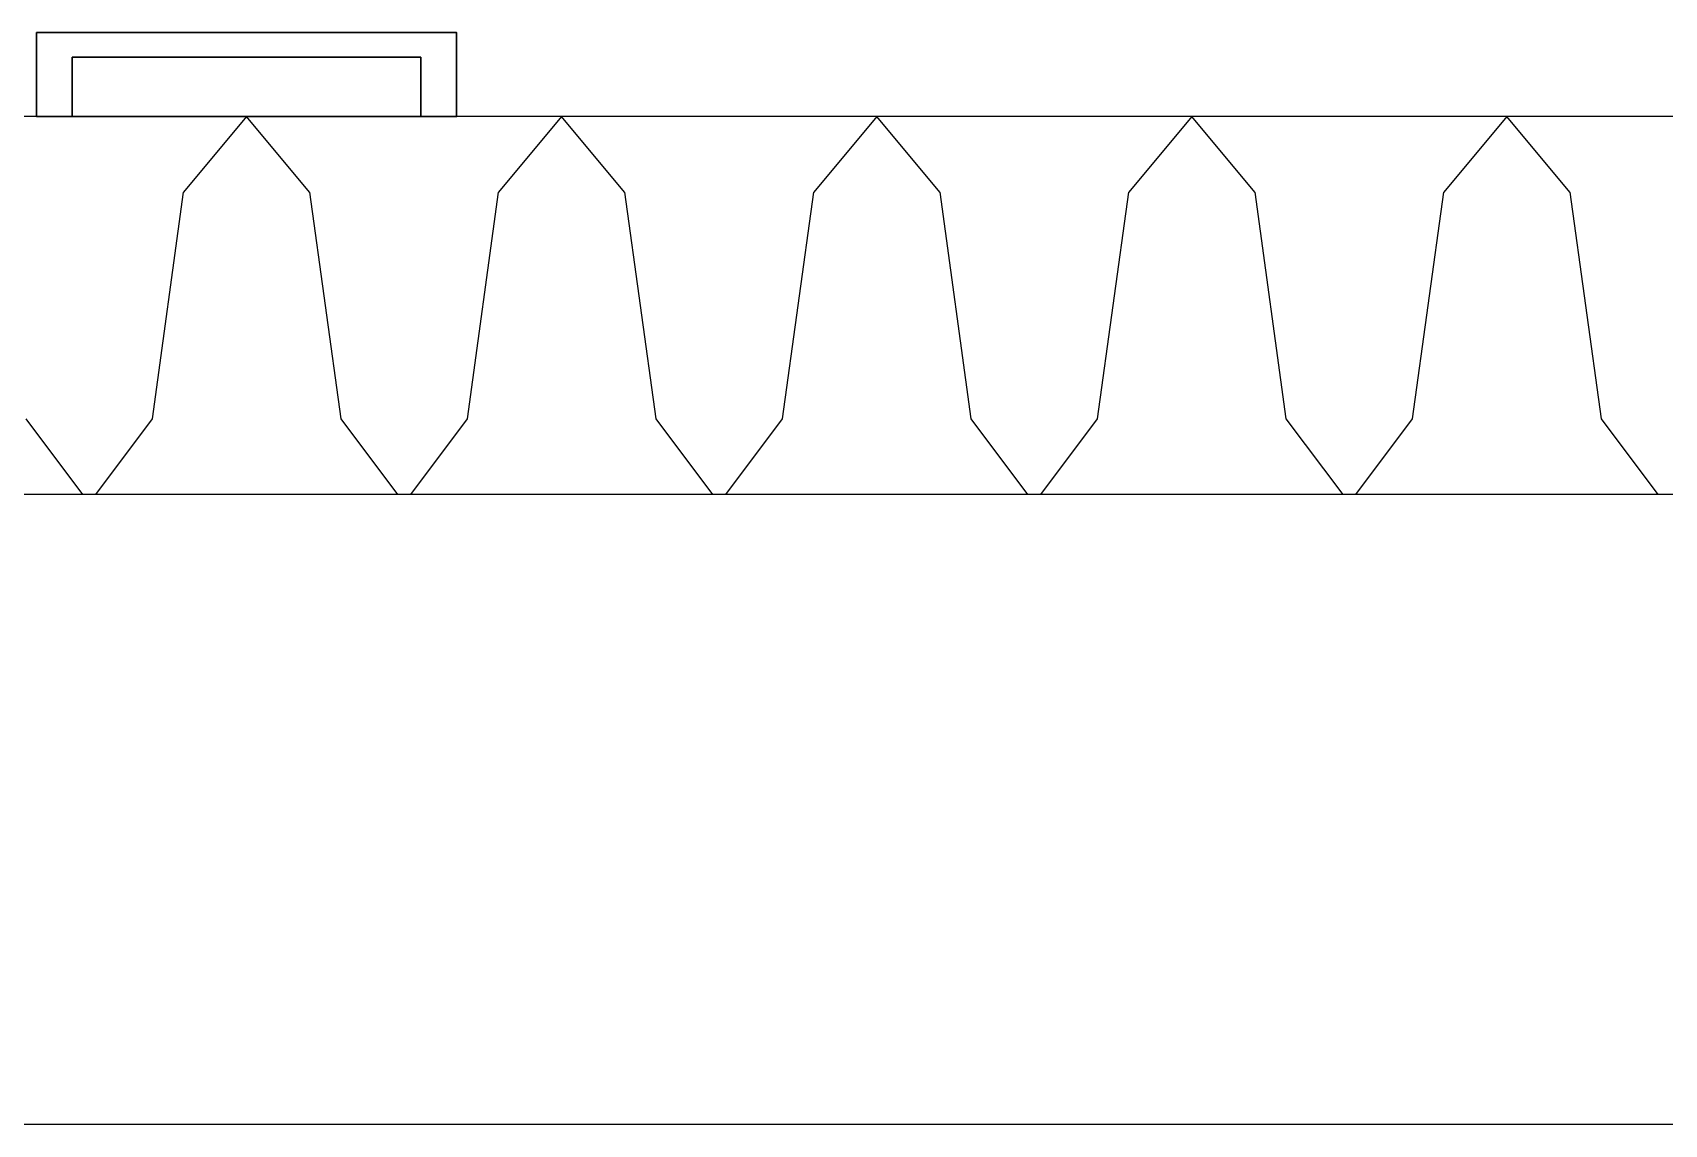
# Model space of a CAD drawing. Header units: millimetres. Extents: x 90740 to 167944, y -39332 to 25855.
# Drawn here: x 100046 to 100823, y 17802 to 18322 of the extents above; entities that cross this region are included whole.
import ezdxf

# ---------------------------------------------------------------- set-up
doc = ezdxf.new("R2010")
doc.units = ezdxf.units.MM
doc.layers.add('vyk-vratka-ZARIADENIE', color=7, linetype='Continuous')
doc.layers.add('XR$1$STANDARD', color=252, linetype='Continuous', lineweight=25)

# ---------------------------------------------------------------- blocks, each defined once
blk = doc.blocks.new('A$C90b3fe5d')
at = {"layer": 'XR$1$STANDARD', "linetype": 'Continuous', "lineweight": -2}
for points in [[(842.14, 21707.38), (842.23, 21707.47), (842.32, 21707.38), (842.23, 21707.29)], [(992.14, 21707.38), (992.23, 21707.47), (992.32, 21707.38), (992.23, 21707.29)], [(1142.14, 21707.38), (1142.23, 21707.47), (1142.32, 21707.38), (1142.23, 21707.29)], [(1292.14, 21707.38), (1292.23, 21707.47), (1292.32, 21707.38), (1292.23, 21707.29)], [(1442.14, 21707.38), (1442.23, 21707.47), (1442.32, 21707.38), (1442.23, 21707.29)]]:
    blk.add_hatch(color=256, dxfattribs=at).paths.add_polyline_path(points, flags=16)
for p, q in [((1832.23, 21743.38), (62.23, 21743.38)), ((872.23, 21743.38), (842.23, 21707.38)), ((902.23, 21707.38), (872.23, 21743.38)), ((1022.23, 21743.38), (992.23, 21707.38)), ((1052.23, 21707.38), (1022.23, 21743.38)), ((1172.23, 21743.38), (1142.23, 21707.38)), ((1202.23, 21707.38), (1172.23, 21743.38)), ((1322.23, 21743.38), (1292.23, 21707.38)), ((1352.23, 21707.38), (1322.23, 21743.38)), ((1472.23, 21743.38), (1442.23, 21707.38)), ((1502.23, 21707.38), (1472.23, 21743.38)), ((827.38, 21599.38), (842.23, 21707.38)), ((902.23, 21707.38), (917.08, 21599.38)), ((977.38, 21599.38), (992.23, 21707.38)), ((1052.23, 21707.38), (1067.08, 21599.38)), ((1127.38, 21599.38), (1142.23, 21707.38)), ((1202.23, 21707.38), (1217.08, 21599.38)), ((1277.38, 21599.38), (1292.23, 21707.38)), ((1352.23, 21707.38), (1367.08, 21599.38)), ((1427.38, 21599.38), (1442.23, 21707.38)), ((1502.23, 21707.38), (1517.08, 21599.38)), ((767.08, 21599.38), (794.08, 21563.4)), ((800.38, 21563.4), (827.38, 21599.38)), ((917.08, 21599.38), (944.08, 21563.4)), ((950.38, 21563.4), (977.38, 21599.38)), ((1067.08, 21599.38), (1094.08, 21563.4)), ((1100.38, 21563.4), (1127.38, 21599.38)), ((1217.08, 21599.38), (1244.08, 21563.4)), ((1250.38, 21563.4), (1277.38, 21599.38)), ((1367.08, 21599.38), (1394.08, 21563.4)), ((1400.38, 21563.4), (1427.38, 21599.38)), ((1517.08, 21599.38), (1544.08, 21563.4)), ((1792.23, 21563.38), (242.23, 21563.38)), ((1792.23, 21263.38), (542.23, 21263.38))]:
    blk.add_line(p, q, dxfattribs=at)
blk = doc.blocks.new('A$C57FC20A3')
at = {"layer": 'vyk-vratka-ZARIADENIE', "color": 6, "lineweight": 30}
for p, q in [((0, 183, -5790.81), (28.33, 183, -5790.81)), ((28.33, 17, -5790.81), (28.33, 183, -5790.81)), ((0, 17, -5790.81), (28.33, 17, -5790.81)), ((28.33, 17, -5790.81), (28.33, 23, -5790.81))]:
    blk.add_line(p, q, dxfattribs=at)
at = {"layer": 'vyk-vratka-ZARIADENIE', "color": 6, "lineweight": 30, "elevation": -5790.81}
blk.add_lwpolyline([(40, 200), (40, 0), (0, 0), (0, 200)], close=True, dxfattribs=at)

msp = doc.modelspace()

# ---------------------------------------------------------------- block references
at = {"linetype": 'Continuous'}
msp.add_blockref('A$C90b3fe5d', (99275.67, -3461), dxfattribs=at)
at = {"layer": 'vyk-vratka-ZARIADENIE', "rotation": 89.99999609827748}
msp.add_blockref('A$C57FC20A3', (100247.89, 18282.38, 5790.81), dxfattribs=at)

doc.saveas('drawing.dxf')
